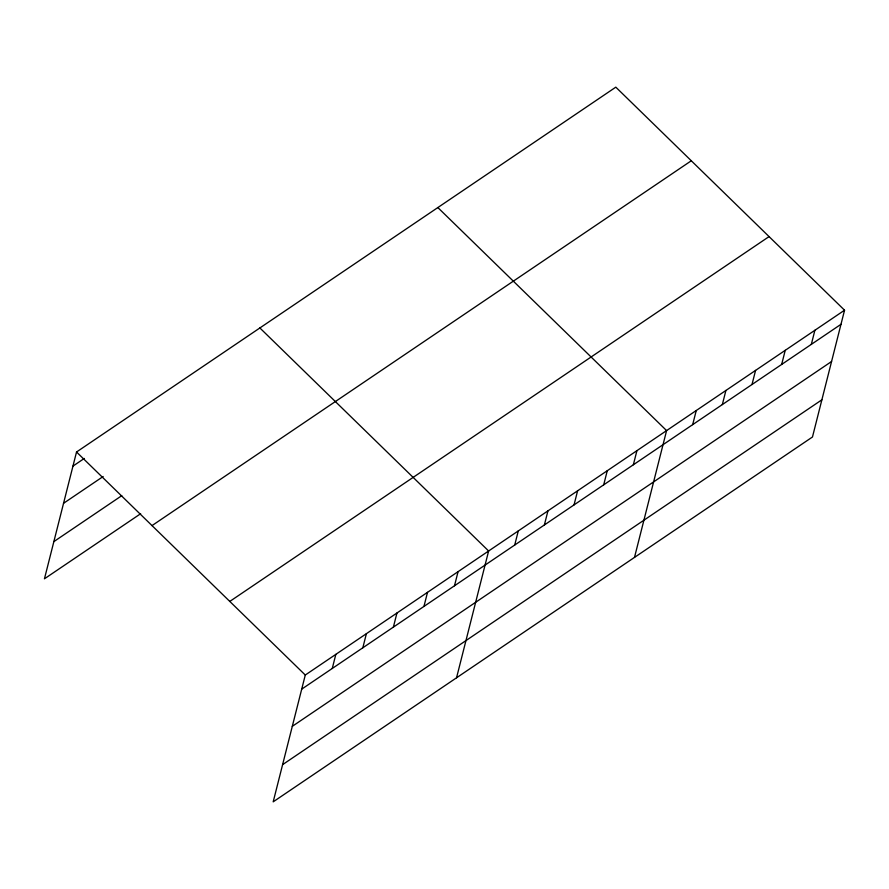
<?xml version="1.0" encoding="UTF-8"?>
<svg xmlns="http://www.w3.org/2000/svg" width="889" height="889" viewBox="0 0 889 889"><rect width="100%" height="100%" fill="white"/><g stroke="black" fill="none" stroke-linecap="round" stroke-linejoin="round"><path stroke-width="1.33" d="M844.55 310.205L305.283 675.029L273.19 801.834L812.468 436.999L844.55 310.205L615.81 87.166L76.532 452.001L44.45 578.795L140.651 513.72M332.264 668.472L335.831 654.36M362.823 647.792L366.39 633.69M393.383 627.123L396.95 613.01M423.942 606.454L427.509 592.341M454.501 585.773L458.068 571.66M456.546 677.785L488.628 550.991L259.888 327.963M514.72 545.035L518.287 530.922M544.379 524.966L547.946 510.864M574.038 504.908L577.606 490.795M603.698 484.838L607.265 470.726M633.357 464.769L636.935 450.656M634.502 557.392L666.594 430.598L437.844 207.559M692.675 424.642L696.254 410.529M722.335 404.573L725.913 390.46M752.005 384.504L755.572 370.402M781.664 364.446L785.231 350.333M811.324 344.376L814.891 330.264M72.965 466.114L84.277 458.457M63.552 503.296L103.168 476.504M53.862 541.612L121.771 495.673M152.019 525.599L691.298 160.765M229.795 601.431L769.063 236.596M301.704 689.142L840.983 324.307M292.292 726.335L831.571 361.501M282.602 764.64L821.869 399.817M76.532 452.001L305.283 675.029"/></g></svg>
